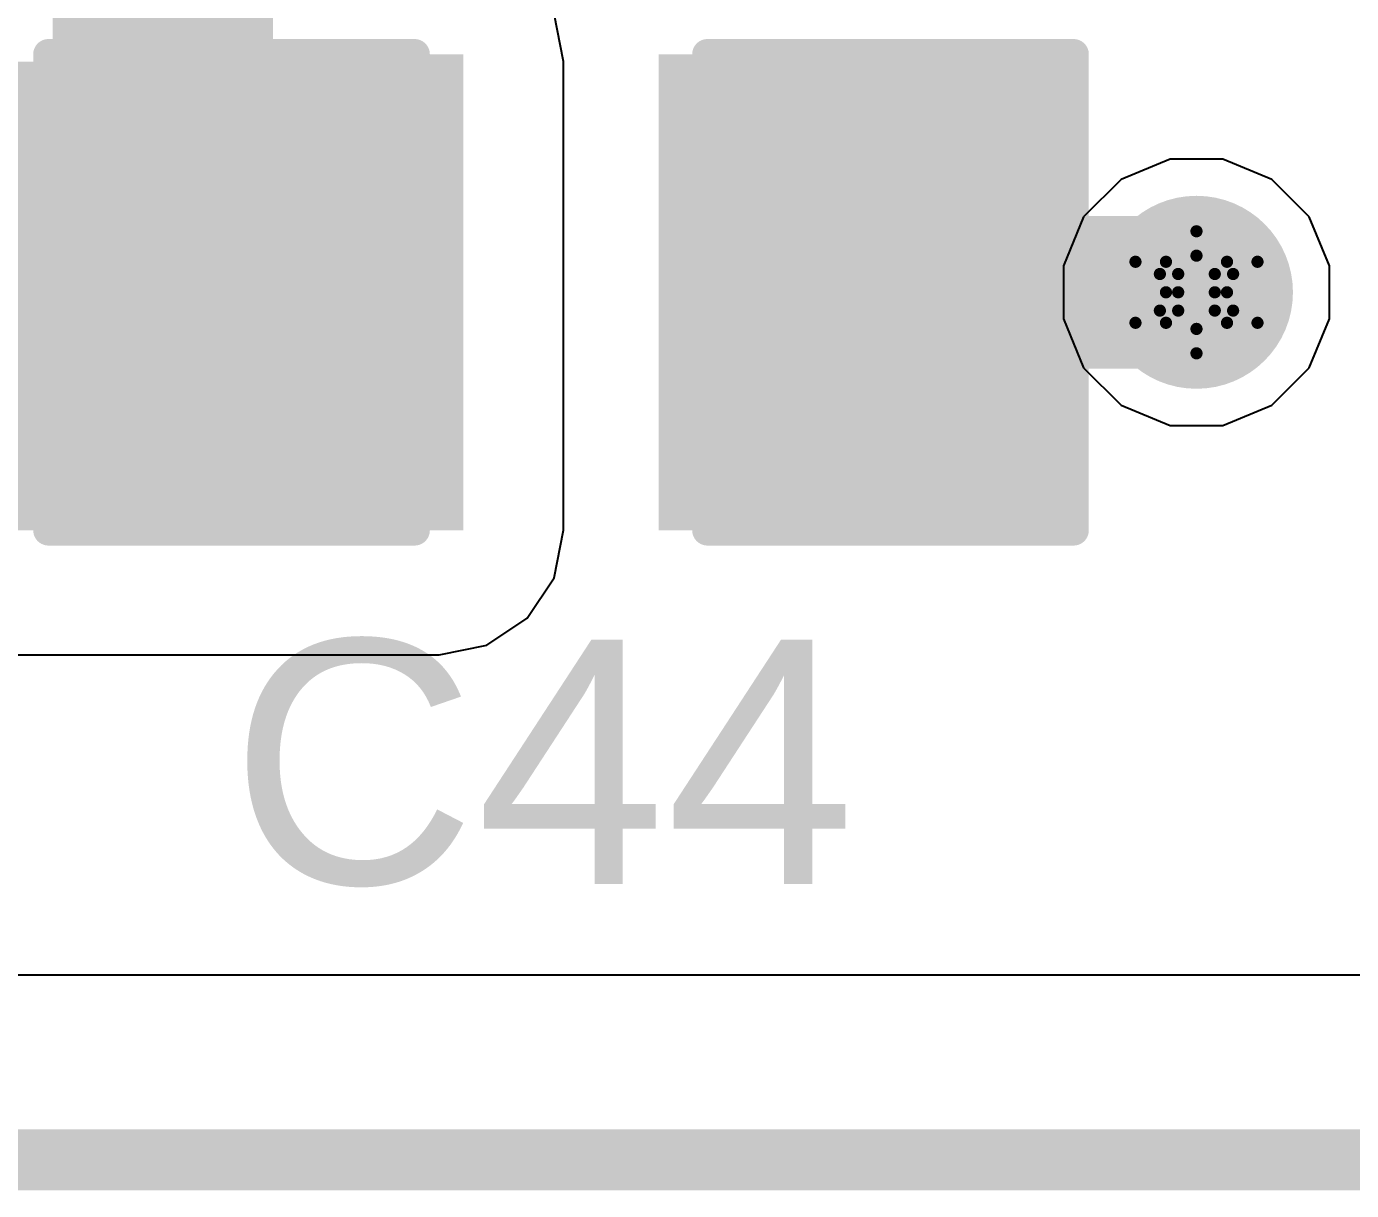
# Model space of a CAD drawing. Header units: inches. Extents: x -5 to 5328, y -4 to 5281.
# Drawn here: x 19.72 to 25.24, y -4.13 to 0.72 of the extents above; entities that cross this region are included whole.
import ezdxf

# ---------------------------------------------------------------- set-up
doc = ezdxf.new("R2010")
doc.units = ezdxf.units.IN
for name, color, linetype in [('Board Outline', 216, 'Continuous'), ('Bottom Layer', 5, 'Continuous'), ('Bottom Solder', 6, 'Continuous'), ('Drill Drawing', 1, 'Continuous'), ('Layer 1', 16, 'Continuous'), ('Layer 2', 76, 'Continuous'), ('Top Layer', 1, 'Continuous'), ('Top Overlay', 2, 'Continuous'), ('Top Paste', 8, 'Continuous'), ('Top Solder', 216, 'Continuous'), ('Via Holes', 16, 'Continuous')]:
    doc.layers.add(name, color=color, linetype=linetype)
doc.styles.add('Arial', font='', dxfattribs={"height": 0.2})
doc.styles.get('Arial').set_extended_font_data('Arial')

# ---------------------------------------------------------------- blocks, each defined once
blk = doc.blocks.new('C___1206_167')
at = {"layer": 'Top Layer'}
for points in [[(-2.032, 0.889), (-0.508, 0.889), (-0.508, -0.889), (-2.032, -0.889)], [(0.508, 0.889), (2.032, 0.889), (2.032, -0.889), (0.508, -0.889)]]:
    blk.add_hatch(color=1, dxfattribs=at).paths.add_polyline_path(points)
at = {"layer": 'Top Paste'}
for points in [[(-2.032, 0.889), (-0.508, 0.889), (-0.508, -0.889), (-2.032, -0.889)], [(0.508, 0.889), (2.032, 0.889), (2.032, -0.889), (0.508, -0.889)]]:
    blk.add_hatch(color=8, dxfattribs=at).paths.add_polyline_path(points)
at = {"layer": 'Top Solder'}
for points in [[(-2.1336, 0.9906), (-0.4064, 0.9906), (-0.4064, -0.9906), (-2.1336, -0.9906)], [(0.4064, 0.9906), (2.1336, 0.9906), (2.1336, -0.9906), (0.4064, -0.9906)]]:
    blk.add_hatch(color=216, dxfattribs=at).paths.add_polyline_path(points)
at = {"layer": 'Top Overlay'}
for points in [[(-2.1336, 0.9906, 0.127, 0.127, 0), (-2.1336, -0.9906, 0.127, 0.127, 0)], [(-0.6096, 0.9906, 0.127, 0.127, 0), (-2.1336, 0.9906, 0.127, 0.127, 0)], [(2.1336, 0.9906, 0.127, 0.127, 0), (0.6096, 0.9906, 0.127, 0.127, 0)], [(2.1336, 0.9906, 0.127, 0.127, 0), (2.1336, -0.9906, 0.127, 0.127, 0)], [(-0.6096, -0.9906, 0.127, 0.127, 0), (-2.1336, -0.9906, 0.127, 0.127, 0)], [(2.1336, -0.9906, 0.127, 0.127, 0), (0.6096, -0.9906, 0.127, 0.127, 0)]]:
    blk.add_lwpolyline(points, format="xyseb", dxfattribs=at)
for points in [[(-2.1654, 0.9906, 0.0635, 0.0635, 1), (-2.1019, 0.9906, 0.0635, 0.0635, 1)], [(-2.1654, 0.9906, 0.0635, 0.0635, 1), (-2.1019, 0.9906, 0.0635, 0.0635, 1)], [(-0.6413, 0.9906, 0.0635, 0.0635, 1), (-0.5778, 0.9906, 0.0635, 0.0635, 1)], [(0.5778, 0.9906, 0.0635, 0.0635, 1), (0.6413, 0.9906, 0.0635, 0.0635, 1)], [(2.1019, 0.9906, 0.0635, 0.0635, 1), (2.1654, 0.9906, 0.0635, 0.0635, 1)], [(2.1019, 0.9906, 0.0635, 0.0635, 1), (2.1654, 0.9906, 0.0635, 0.0635, 1)], [(-2.1654, -0.9906, 0.0635, 0.0635, 1), (-2.1019, -0.9906, 0.0635, 0.0635, 1)], [(-2.1654, -0.9906, 0.0635, 0.0635, 1), (-2.1019, -0.9906, 0.0635, 0.0635, 1)], [(-0.6413, -0.9906, 0.0635, 0.0635, 1), (-0.5778, -0.9906, 0.0635, 0.0635, 1)], [(0.5778, -0.9906, 0.0635, 0.0635, 1), (0.6413, -0.9906, 0.0635, 0.0635, 1)], [(2.1019, -0.9906, 0.0635, 0.0635, 1), (2.1654, -0.9906, 0.0635, 0.0635, 1)], [(2.1019, -0.9906, 0.0635, 0.0635, 1), (2.1654, -0.9906, 0.0635, 0.0635, 1)]]:
    blk.add_lwpolyline(points, format="xyseb", close=True, dxfattribs=at)

msp = doc.modelspace()

# ---------------------------------------------------------------- hatches: boundary and pattern name
at = {"layer": 'Bottom Layer'}
h = msp.add_hatch(color=5, dxfattribs=at)
edge = h.paths.add_edge_path()
edge.add_arc((24.5947, -0.3885), 0.3, 0, 360)
at = {"layer": 'Bottom Solder'}
h = msp.add_hatch(color=6, dxfattribs=at)
edge = h.paths.add_edge_path()
edge.add_arc((24.5947, -0.3885), 0.4016, 0, 360)
at = {"layer": 'Layer 1'}
h = msp.add_hatch(color=16, dxfattribs=at)
edge = h.paths.add_edge_path()
edge.add_arc((24.5947, -0.3885), 0.3, 0, 360)
at = {"layer": 'Layer 2'}
h = msp.add_hatch(color=76, dxfattribs=at)
edge = h.paths.add_edge_path()
edge.add_arc((24.5947, -0.3885), 0.3, 0, 360)
at = {"layer": 'Top Layer'}
for points in [[(19.8328, -0.8957), (20.7502, -0.8957), (20.7502, 2.5044), (19.8328, 2.5044)], [(16.5683, -1.3791), (21.4423, -1.3791), (21.4423, 0.5717), (16.5683, 0.5717)]]:
    msp.add_hatch(color=1, dxfattribs=at).paths.add_polyline_path(points)
h = msp.add_hatch(color=1, dxfattribs=at)
edge = h.paths.add_edge_path()
edge.add_arc((24.5947, -0.3885), 0.3, 0, 360)
at = {"layer": 'Top Solder'}
h = msp.add_hatch(color=216, dxfattribs=at)
edge = h.paths.add_edge_path()
edge.add_arc((24.5947, -0.3885), 0.4016, 0, 360)
at = {"layer": 'Via Holes'}
h = msp.add_hatch(color=7, dxfattribs=at)
edge = h.paths.add_edge_path()
edge.add_arc((24.5947, -0.3885), 0.15, 0, 360)

# ---------------------------------------------------------------- linework, layer by layer
at = {"layer": 'Board Outline'}
msp.add_lwpolyline([(-4.0187, -4, 0.254, 0.254, 0), (145.9813, -4, 0.254, 0.254, 0)], format="xyseb", dxfattribs=at)
at = {"layer": 'Bottom Layer'}
msp.add_line((56.4502, -3.2314), (2.574, -3.2314), dxfattribs=at)
at = {"layer": 'Drill Drawing'}
for points in [[(24.4677, -0.2615, 0.0508, 0.0508, 0), (24.5947, -0.1345, 0.0508, 0.0508, 0)], [(24.5947, -0.1345, 0.0508, 0.0508, 0), (24.7217, -0.2615, 0.0508, 0.0508, 0)], [(24.5185, -0.3123, 0.0508, 0.0508, 0), (24.5947, -0.2361, 0.0508, 0.0508, 0)], [(24.5947, -0.2361, 0.0508, 0.0508, 0), (24.6709, -0.3123, 0.0508, 0.0508, 0)], [(24.3407, -0.2615, 0.0508, 0.0508, 0), (24.4677, -0.3885, 0.0508, 0.0508, 0)], [(24.3407, -0.2615, 0.0508, 0.0508, 0), (24.4677, -0.2615, 0.0508, 0.0508, 0)], [(24.7217, -0.2615, 0.0508, 0.0508, 0), (24.8487, -0.2615, 0.0508, 0.0508, 0)], [(24.7217, -0.3885, 0.0508, 0.0508, 0), (24.8487, -0.2615, 0.0508, 0.0508, 0)], [(24.4423, -0.3123, 0.0508, 0.0508, 0), (24.5185, -0.3885, 0.0508, 0.0508, 0)], [(24.4423, -0.3123, 0.0508, 0.0508, 0), (24.5185, -0.3123, 0.0508, 0.0508, 0)], [(24.6709, -0.3123, 0.0508, 0.0508, 0), (24.7471, -0.3123, 0.0508, 0.0508, 0)], [(24.6709, -0.3885, 0.0508, 0.0508, 0), (24.7471, -0.3123, 0.0508, 0.0508, 0)], [(24.3407, -0.5155, 0.0508, 0.0508, 0), (24.4677, -0.3885, 0.0508, 0.0508, 0)], [(24.4423, -0.4647, 0.0508, 0.0508, 0), (24.5185, -0.3885, 0.0508, 0.0508, 0)], [(24.6709, -0.3885, 0.0508, 0.0508, 0), (24.7471, -0.4647, 0.0508, 0.0508, 0)], [(24.7217, -0.3885, 0.0508, 0.0508, 0), (24.8487, -0.5155, 0.0508, 0.0508, 0)], [(24.4423, -0.4647, 0.0508, 0.0508, 0), (24.5185, -0.4647, 0.0508, 0.0508, 0)], [(24.5185, -0.4647, 0.0508, 0.0508, 0), (24.5947, -0.5409, 0.0508, 0.0508, 0)], [(24.5947, -0.5409, 0.0508, 0.0508, 0), (24.6709, -0.4647, 0.0508, 0.0508, 0)], [(24.6709, -0.4647, 0.0508, 0.0508, 0), (24.7471, -0.4647, 0.0508, 0.0508, 0)], [(24.3407, -0.5155, 0.0508, 0.0508, 0), (24.4677, -0.5155, 0.0508, 0.0508, 0)], [(24.4677, -0.5155, 0.0508, 0.0508, 0), (24.5947, -0.6425, 0.0508, 0.0508, 0)], [(24.5947, -0.6425, 0.0508, 0.0508, 0), (24.7217, -0.5155, 0.0508, 0.0508, 0)], [(24.7217, -0.5155, 0.0508, 0.0508, 0), (24.8487, -0.5155, 0.0508, 0.0508, 0)]]:
    msp.add_lwpolyline(points, format="xyseb", dxfattribs=at)
for points in [[(24.582, -0.1345, 0.0254, 0.0254, 1), (24.6074, -0.1345, 0.0254, 0.0254, 1)], [(24.582, -0.1345, 0.0254, 0.0254, 1), (24.6074, -0.1345, 0.0254, 0.0254, 1)], [(24.582, -0.2361, 0.0254, 0.0254, 1), (24.6074, -0.2361, 0.0254, 0.0254, 1)], [(24.582, -0.2361, 0.0254, 0.0254, 1), (24.6074, -0.2361, 0.0254, 0.0254, 1)], [(24.328, -0.2615, 0.0254, 0.0254, 1), (24.3534, -0.2615, 0.0254, 0.0254, 1)], [(24.328, -0.2615, 0.0254, 0.0254, 1), (24.3534, -0.2615, 0.0254, 0.0254, 1)], [(24.455, -0.2615, 0.0254, 0.0254, 1), (24.4804, -0.2615, 0.0254, 0.0254, 1)], [(24.455, -0.2615, 0.0254, 0.0254, 1), (24.4804, -0.2615, 0.0254, 0.0254, 1)], [(24.709, -0.2615, 0.0254, 0.0254, 1), (24.7344, -0.2615, 0.0254, 0.0254, 1)], [(24.709, -0.2615, 0.0254, 0.0254, 1), (24.7344, -0.2615, 0.0254, 0.0254, 1)], [(24.836, -0.2615, 0.0254, 0.0254, 1), (24.8614, -0.2615, 0.0254, 0.0254, 1)], [(24.836, -0.2615, 0.0254, 0.0254, 1), (24.8614, -0.2615, 0.0254, 0.0254, 1)], [(24.4296, -0.3123, 0.0254, 0.0254, 1), (24.455, -0.3123, 0.0254, 0.0254, 1)], [(24.4296, -0.3123, 0.0254, 0.0254, 1), (24.455, -0.3123, 0.0254, 0.0254, 1)], [(24.5058, -0.3123, 0.0254, 0.0254, 1), (24.5312, -0.3123, 0.0254, 0.0254, 1)], [(24.5058, -0.3123, 0.0254, 0.0254, 1), (24.5312, -0.3123, 0.0254, 0.0254, 1)], [(24.6582, -0.3123, 0.0254, 0.0254, 1), (24.6836, -0.3123, 0.0254, 0.0254, 1)], [(24.6582, -0.3123, 0.0254, 0.0254, 1), (24.6836, -0.3123, 0.0254, 0.0254, 1)], [(24.7344, -0.3123, 0.0254, 0.0254, 1), (24.7598, -0.3123, 0.0254, 0.0254, 1)], [(24.7344, -0.3123, 0.0254, 0.0254, 1), (24.7598, -0.3123, 0.0254, 0.0254, 1)], [(24.455, -0.3885, 0.0254, 0.0254, 1), (24.4804, -0.3885, 0.0254, 0.0254, 1)], [(24.455, -0.3885, 0.0254, 0.0254, 1), (24.4804, -0.3885, 0.0254, 0.0254, 1)], [(24.5058, -0.3885, 0.0254, 0.0254, 1), (24.5312, -0.3885, 0.0254, 0.0254, 1)], [(24.5058, -0.3885, 0.0254, 0.0254, 1), (24.5312, -0.3885, 0.0254, 0.0254, 1)], [(24.6582, -0.3885, 0.0254, 0.0254, 1), (24.6836, -0.3885, 0.0254, 0.0254, 1)], [(24.6582, -0.3885, 0.0254, 0.0254, 1), (24.6836, -0.3885, 0.0254, 0.0254, 1)], [(24.709, -0.3885, 0.0254, 0.0254, 1), (24.7344, -0.3885, 0.0254, 0.0254, 1)], [(24.709, -0.3885, 0.0254, 0.0254, 1), (24.7344, -0.3885, 0.0254, 0.0254, 1)], [(24.4296, -0.4647, 0.0254, 0.0254, 1), (24.455, -0.4647, 0.0254, 0.0254, 1)], [(24.4296, -0.4647, 0.0254, 0.0254, 1), (24.455, -0.4647, 0.0254, 0.0254, 1)], [(24.5058, -0.4647, 0.0254, 0.0254, 1), (24.5312, -0.4647, 0.0254, 0.0254, 1)], [(24.5058, -0.4647, 0.0254, 0.0254, 1), (24.5312, -0.4647, 0.0254, 0.0254, 1)], [(24.6582, -0.4647, 0.0254, 0.0254, 1), (24.6836, -0.4647, 0.0254, 0.0254, 1)], [(24.6582, -0.4647, 0.0254, 0.0254, 1), (24.6836, -0.4647, 0.0254, 0.0254, 1)], [(24.7344, -0.4647, 0.0254, 0.0254, 1), (24.7598, -0.4647, 0.0254, 0.0254, 1)], [(24.7344, -0.4647, 0.0254, 0.0254, 1), (24.7598, -0.4647, 0.0254, 0.0254, 1)], [(24.328, -0.5155, 0.0254, 0.0254, 1), (24.3534, -0.5155, 0.0254, 0.0254, 1)], [(24.328, -0.5155, 0.0254, 0.0254, 1), (24.3534, -0.5155, 0.0254, 0.0254, 1)], [(24.455, -0.5155, 0.0254, 0.0254, 1), (24.4804, -0.5155, 0.0254, 0.0254, 1)], [(24.455, -0.5155, 0.0254, 0.0254, 1), (24.4804, -0.5155, 0.0254, 0.0254, 1)], [(24.709, -0.5155, 0.0254, 0.0254, 1), (24.7344, -0.5155, 0.0254, 0.0254, 1)], [(24.709, -0.5155, 0.0254, 0.0254, 1), (24.7344, -0.5155, 0.0254, 0.0254, 1)], [(24.836, -0.5155, 0.0254, 0.0254, 1), (24.8614, -0.5155, 0.0254, 0.0254, 1)], [(24.836, -0.5155, 0.0254, 0.0254, 1), (24.8614, -0.5155, 0.0254, 0.0254, 1)], [(24.582, -0.5409, 0.0254, 0.0254, 1), (24.6074, -0.5409, 0.0254, 0.0254, 1)], [(24.582, -0.5409, 0.0254, 0.0254, 1), (24.6074, -0.5409, 0.0254, 0.0254, 1)], [(24.582, -0.6425, 0.0254, 0.0254, 1), (24.6074, -0.6425, 0.0254, 0.0254, 1)], [(24.582, -0.6425, 0.0254, 0.0254, 1), (24.6074, -0.6425, 0.0254, 0.0254, 1)]]:
    msp.add_lwpolyline(points, format="xyseb", close=True, dxfattribs=at)
at = {"layer": 'Layer 1'}
msp.add_line((56.4502, -3.2314), (2.574, -3.2314), dxfattribs=at)
at = {"layer": 'Layer 2'}
for p, q in [((24.4845, 0.1655), (24.2809, 0.0811)), ((24.7049, 0.1655), (24.4845, 0.1655)), ((24.9085, 0.0811), (24.7049, 0.1655)), ((24.2809, 0.0811), (24.125, -0.0747)), ((25.0643, -0.0747), (24.9085, 0.0811)), ((24.125, -0.0747), (24.0407, -0.2783)), ((25.1487, -0.2783), (25.0643, -0.0747)), ((24.0407, -0.2783), (24.0407, -0.4987)), ((25.1487, -0.4987), (25.1487, -0.2783)), ((24.0407, -0.4987), (24.125, -0.7023)), ((25.0643, -0.7023), (25.1487, -0.4987)), ((24.125, -0.7023), (24.2809, -0.8582)), ((24.9085, -0.8582), (25.0643, -0.7023)), ((24.2809, -0.8582), (24.4845, -0.9425)), ((24.7049, -0.9425), (24.9085, -0.8582)), ((24.4845, -0.9425), (24.7049, -0.9425)), ((40.9269, -3.2314), (2.574, -3.2314))]:
    msp.add_line(p, q, dxfattribs=at)
at = {"layer": 'Top Layer'}
for p, q in [((21.9602, 0.5718), (21.9208, 0.77)), ((21.9602, -1.3791), (21.9602, 0.5718)), ((21.9208, -1.5773), (21.9602, -1.3791)), ((21.8085, -1.7454), (21.9208, -1.5773)), ((21.6405, -1.8577), (21.8085, -1.7454)), ((21.4423, -1.8971), (21.6405, -1.8577)), ((16.5683, -1.8971), (21.4423, -1.8971)), ((55.0393, -3.2314), (2.574, -3.2314))]:
    msp.add_line(p, q, dxfattribs=at)
msp.add_lwpolyline([(23.2194, -0.3885, 0.635, 0.635, 0), (24.5947, -0.3885, 0.635, 0.635, 0)], format="xyseb", dxfattribs=at)
for points in [[(23.0607, -0.3885, 0.3175, 0.3175, 1), (23.3782, -0.3885, 0.3175, 0.3175, 1)], [(24.4359, -0.3885, 0.3175, 0.3175, 1), (24.7534, -0.3885, 0.3175, 0.3175, 1)]]:
    msp.add_lwpolyline(points, format="xyseb", close=True, dxfattribs=at)

# ---------------------------------------------------------------- block references
at = {"rotation": 180}
msp.add_blockref('C___1206_167', (21.9494, -0.3885), dxfattribs=at)

# ---------------------------------------------------------------- texts
at = {"layer": 'Top Overlay', "style": 'Arial'}
msp.add_text('C44', height=1.016, dxfattribs=at).set_placement((20.5712, -2.8508))

doc.saveas('drawing.dxf')
